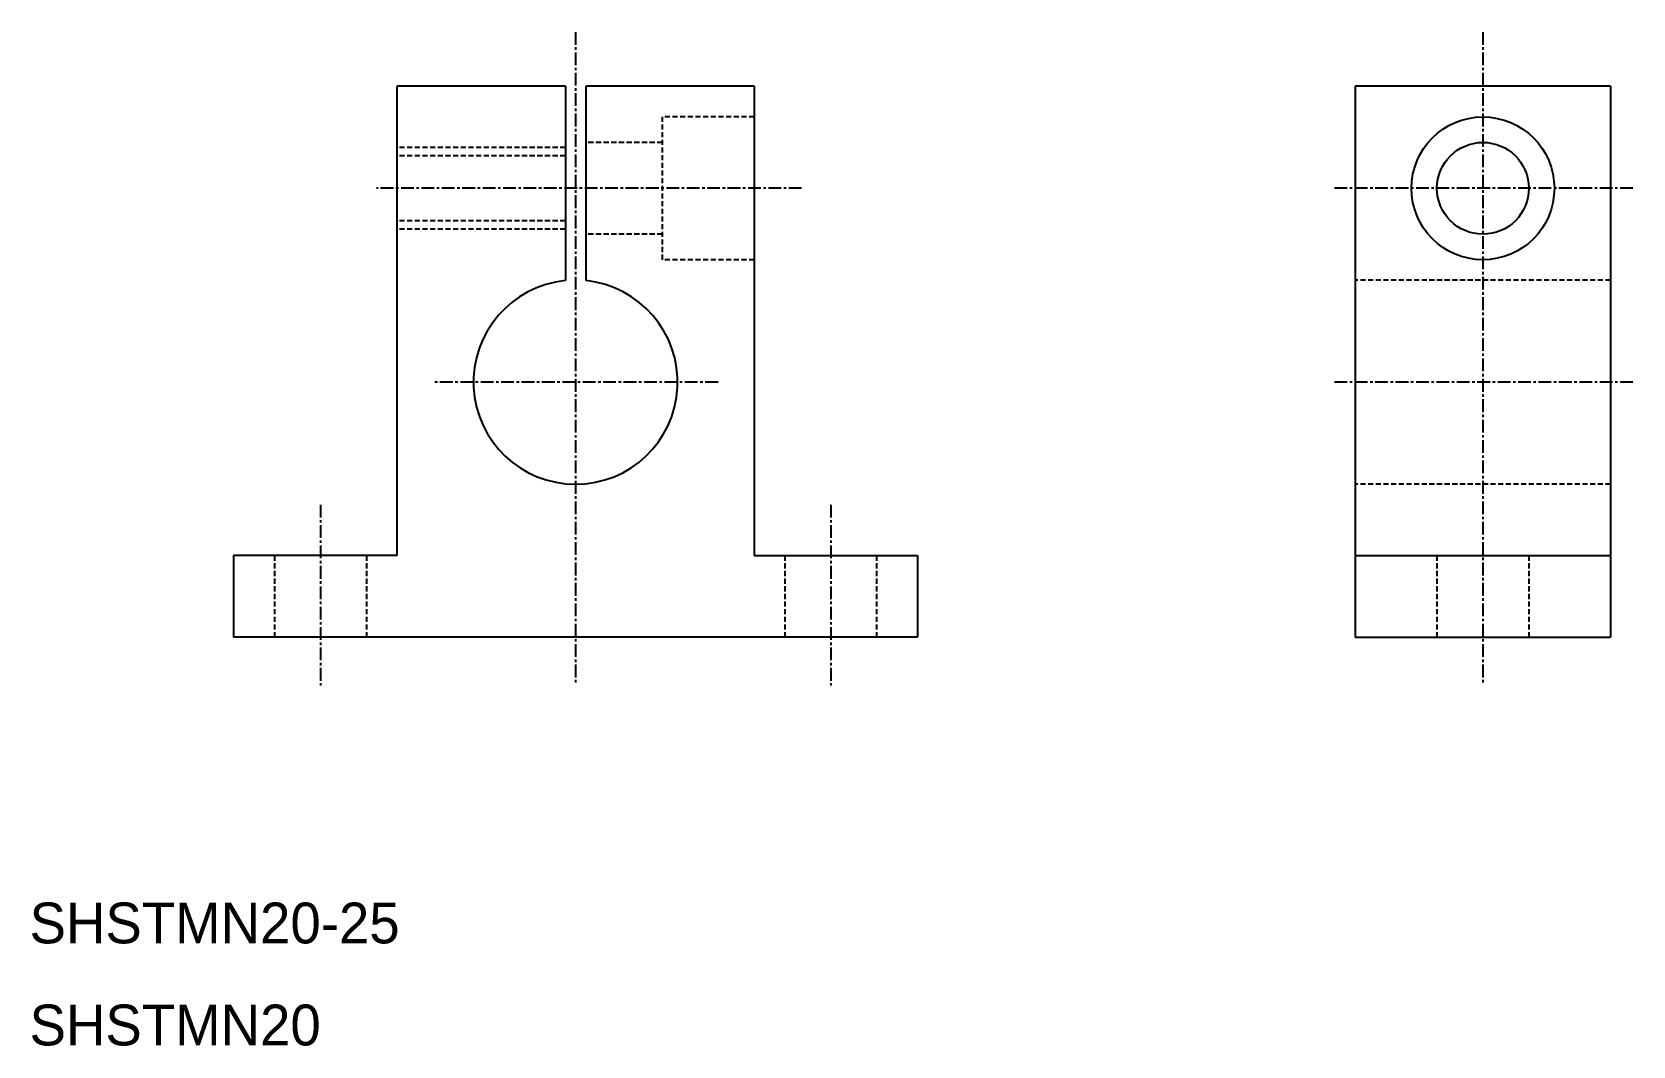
# Model space of a CAD drawing. Extents: x 10 to 167, y 10 to 109.
import ezdxf

# ---------------------------------------------------------------- set-up
doc = ezdxf.new("R2010")
doc.units = 0
doc.linetypes.add('CENTER', pattern=[2, 1.25, -0.25, 0.25, -0.25])
doc.linetypes.add('DASHED', pattern=[0.75, 0.5, -0.25])
doc.layers.get('0').update_dxf_attribs({"linetype": 'CONTINUOUS'})
doc.layers.add('CENTER', color=1, linetype='CENTER')

msp = doc.modelspace()

# ---------------------------------------------------------------- linework, layer by layer
at = {"color": 7, "linetype": 'CONTINUOUS'}
for p, q in [((62.5, 104), (46, 104)), ((46, 104), (46, 58)), ((62.5, 104), (62.5, 84.95)), ((64.5, 104), (64.5, 84.95)), ((81, 104), (64.5, 104)), ((81, 104), (81, 58)), ((164.9, 104), (139.9, 104)), ((139.9, 104), (139.9, 50)), ((164.9, 104), (164.9, 50)), ((46, 58), (30, 58)), ((30, 58), (30, 50)), ((81, 58), (97, 58)), ((97, 58), (97, 50)), ((139.9, 58), (164.9, 58)), ((30, 56), (30, 56)), ((30, 54), (30, 54)), ((97, 50), (30, 50)), ((139.9, 50), (164.9, 50))]:
    msp.add_line(p, q, dxfattribs=at)
at = {"color": 3, "linetype": 'DASHED'}
for p, q in [((72, 101), (72, 87)), ((81, 101), (72, 101)), ((62.5, 98), (46, 98)), ((72, 98.5), (64.5, 98.5)), ((62.5, 97.2), (46, 97.2)), ((62.5, 90.8), (46, 90.8)), ((62.5, 90), (46, 90)), ((72, 89.5), (64.5, 89.5)), ((81, 87), (72, 87)), ((164.9, 85), (139.9, 85)), ((164.9, 65), (139.9, 65)), ((34, 58), (34, 50)), ((43, 58), (43, 50)), ((84, 58), (84, 50)), ((93, 58), (93, 50)), ((147.9, 58), (147.9, 50)), ((156.9, 58), (156.9, 50))]:
    msp.add_line(p, q, dxfattribs=at)
at = {"color": 7, "linetype": 'CONTINUOUS'}
for radius in [7, 4.5]:
    msp.add_circle((152.4, 94), radius, dxfattribs=at)
msp.add_arc((63.5, 75), 10, 95.7392, 84.2608, dxfattribs=at)
at = {"layer": 'CENTER', "color": 1, "linetype": 'CENTER'}
for p, q in [((63.5, 109.32), (63.5, 45.54)), ((152.4, 109.32), (152.4, 45.54)), ((85.65, 94), (44, 94)), ((167.1, 94), (137.69, 94)), ((77.46, 75), (49.54, 75)), ((167.1, 75), (137.69, 75)), ((38.5, 62.99), (38.5, 45.28)), ((88.5, 62.99), (88.5, 45.28))]:
    msp.add_line(p, q, dxfattribs=at)

# ---------------------------------------------------------------- texts
at = {"color": 7, "linetype": 'CONTINUOUS'}
for s, p in [('SHSTMN20-25', (10, 20)), ('SHSTMN20', (10, 10))]:
    msp.add_text(s, height=4, dxfattribs=at).set_placement(p)

doc.saveas('drawing.dxf')
